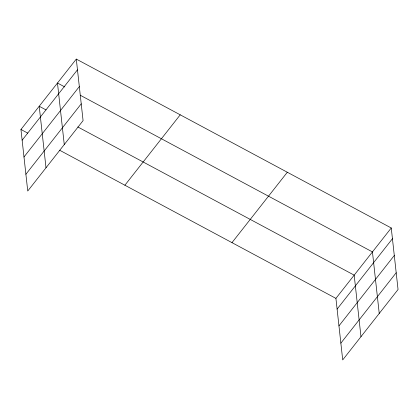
<?xml version="1.0" encoding="UTF-8"?>
<svg xmlns="http://www.w3.org/2000/svg" width="419" height="419" viewBox="0 0 419 419"><rect width="100%" height="100%" fill="white"/><g stroke="black" fill="none" stroke-linecap="round" stroke-linejoin="round"><path stroke-width="0.63" d="M76.289 59.084L83.082 120.62L27.743 191.017L20.95 129.481L76.289 59.084L391.257 227.983L398.05 289.519L342.711 359.916L335.918 298.38L391.257 227.983M22.134 140.208L77.473 69.811M23.983 156.973L79.322 86.576M25.894 174.252L81.228 103.849M124.888 185.219L180.228 114.822M231.979 242.643L287.319 172.246M337.101 309.107L392.441 238.704M338.955 325.872L394.289 255.475M340.862 343.145L396.201 272.748M64.856 86.979L57.471 83.02L64.264 144.555M80.191 95.202L372.444 251.919L379.237 313.454M46.027 109.909L39.213 106.253L46.006 167.789M77.834 126.962L354.181 275.147L360.974 336.682M20.95 129.481L27.764 133.137M59.571 150.196L335.918 298.38"/></g></svg>
